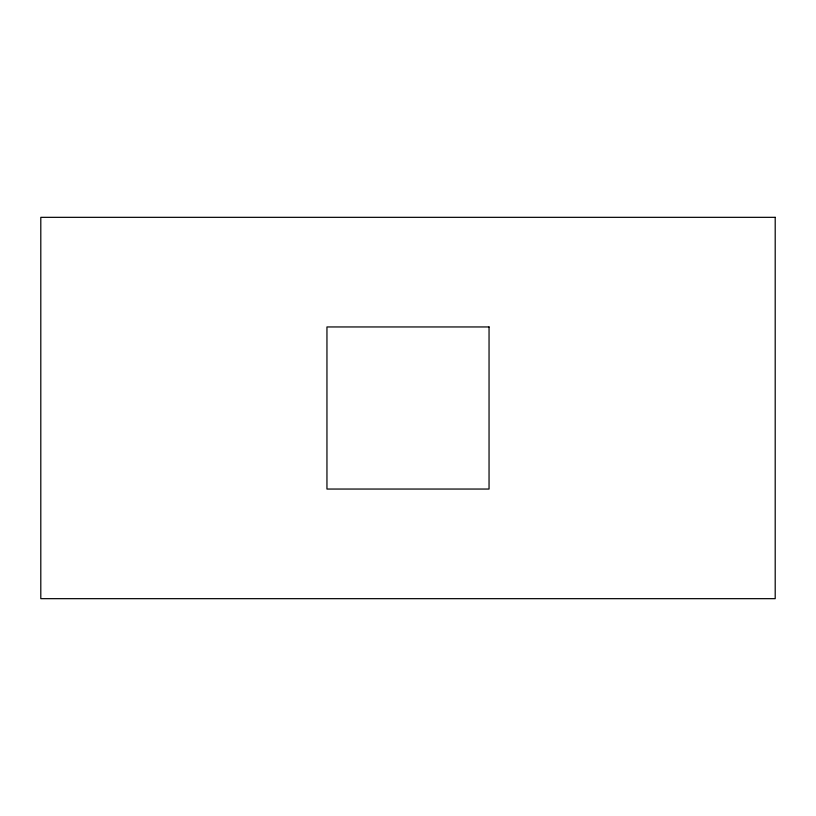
<?xml version="1.0" encoding="UTF-8"?>
<svg xmlns="http://www.w3.org/2000/svg" width="816" height="816" viewBox="0 0 816 816"><rect width="100%" height="100%" fill="white"/><g stroke="black" fill="none" stroke-linecap="round" stroke-linejoin="round"><path stroke-width="1.22" d="M775.2 217.331L40.8 217.331L40.8 598.669L775.2 598.669L775.2 217.331M489.049 326.951L326.951 326.951L326.951 489.049L489.049 489.049L489.049 326.951"/></g></svg>
